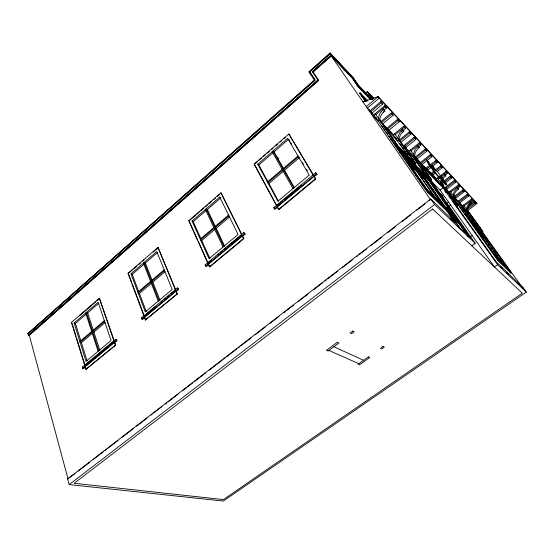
<?xml version="1.0" encoding="UTF-8"?>
<svg xmlns="http://www.w3.org/2000/svg" width="554" height="554" viewBox="0 0 554 554"><rect width="100%" height="100%" fill="white"/><g stroke="black" fill="none" stroke-linecap="round" stroke-linejoin="round"><path stroke-width="0.83" d="M467.555 210.264A7.396 6.212 -38.8 0 1 469.757 204.509L471.496 203.11L470.678 202.245L468.94 203.65A7.417 6.219 -38.9 0 0 466.731 209.419L482.825 231.496L482.527 232.77L481.724 231.96L482.028 230.686L463.594 205.056L463.927 205.396M468.712 218.636L469.058 218.989L469.875 218.373L469.016 217.5L468.698 218.823L469.563 219.696L469.875 218.373L453.927 196.227M456.281 206.296L456.614 204.932L457.542 205.873L457.209 207.238L452.687 201.247M426.102 174.33L430.901 180.701L431.268 179.247L413.734 154.815A8.559 6.738 -43.6 0 1 416.31 148.188L418.263 146.512L419.343 147.662L417.397 149.331A8.532 6.731 -43.6 0 0 414.828 155.944M429.828 179.621L430.195 178.159L410.369 150.044L410.805 150.494M399.185 139.83A8.871 6.863 -44.6 0 1 401.865 132.967L403.88 131.215L402.71 129.975L400.694 131.734A8.899 6.87 -44.7 0 0 398.007 138.611L415.909 163.679L415.528 165.196L414.364 164.026L414.752 162.509L394.586 133.736M432.155 167.176L432.764 166.837L434.842 169.212A15.934 1.018 51.9 0 0 435.763 169.988L435.409 170.41M330.087 52.955L330.316 53.288L309.568 71.771L314.97 80.011L27.797 333.785L314.312 80.039L308.924 71.805L330.087 52.955L352.489 76.854L357.856 85.025L371.457 99.401M27.956 333.653L315.108 80.15L309.714 71.909L330.239 53.627L352.199 77.29L357.794 85.309L371.083 99.353M28.697 335.066L317.878 80.157L312.304 71.764L331.174 54.978M29.14 335.364L318.675 80.268L313.093 71.868L331.327 55.656L331.091 55.317L312.304 71.764M357.856 85.025L352.489 76.854M370.591 99.311L357.572 85.565L352.199 77.29M370.384 99.485L357.358 85.745L351.97 77.539L331.327 55.656M99.381 298.191L114.013 341.195L84.762 365.557L71.431 322.414L99.381 298.191L114.38 341.312M155.162 306.923L144.019 316.202L128.022 273.364L158.001 247.382L175.826 290.158M211.704 259.833L207.785 263.095L188.755 220.727L220.991 192.785L241.662 234.259M276.301 205.562L276.612 205.769L254.106 164.081L288.869 133.95L313.162 174.704M79.603 315.78L95.849 301.701M97.144 300.58L99.748 298.322M132.932 269.569L128.022 273.364M134.241 268.441L136.845 266.176M138.798 264.487L140.751 262.79M142.71 261.1L144.012 259.971M153.133 252.063L158.347 247.548M195.534 215.326L189.087 220.907L188.755 220.727M196.822 214.211L199.398 211.974M200.693 210.859L203.914 208.069M205.202 206.947L207.778 204.717M209.073 203.595L211.649 201.365M213.581 199.689L215.513 198.013M217.452 196.338L219.384 194.662M255.062 163.749L257.638 161.519M258.926 160.404L261.495 158.174M263.427 156.498L265.359 154.822M267.291 153.153L269.216 151.477M271.792 149.248L273.08 148.133M275.657 145.903L277.582 144.234M280.158 142.004L281.446 140.889M284.022 138.659L285.303 137.544M74.118 323.03L98.134 302.255L111.049 340.488L86.043 361.367L74.118 323.03L75.413 323.453L80.919 341.084M130.986 273.835L156.754 251.551L172.19 289.451L145.3 311.902L130.986 273.835L132.226 274.368L138.825 291.861M219.751 197.065L238.054 234.467L209.066 258.67L192.044 221.032L219.751 197.065L220.887 197.771L207.328 209.488L206.171 208.81L223.844 246.329M257.755 164.192L287.637 138.348L309.229 175.05L277.873 201.227L257.755 164.192L258.843 164.981L268.108 182.01M75.413 323.453L86.348 314.007M98.799 350.717L86.369 312.428L87.657 312.878L98.757 303.287M132.226 274.368L143.985 264.21M159.012 300.455L144.13 262.471L145.356 263.025L157.336 252.679M192.044 221.032L193.214 221.676L206.559 210.153M258.843 164.981L273.226 152.551M293.849 187.889L272.99 151.02L274.057 151.838L288.682 139.199L289.977 141.402M357.794 85.309L357.358 85.745M365.405 101.52L359.622 93.183L360.065 92.802L367.718 100.8M360.855 94.249L367.004 100.253M365.474 101.202L361.873 95.503L367.108 100.967M365.515 93.176L367.323 91.632L374.005 98.328M372.281 99.062L367.745 92.151M79.859 341.486L104.353 320.662M137.877 292.152L164.178 269.784M200.229 239.127L228.553 215.042M267.423 181.989L298.01 155.979M369.269 95.274L373.119 98.751M104.623 321.459L80.108 342.282L81.417 342.684L87.117 360.938M164.496 270.574L138.175 292.948L139.421 293.447L146.256 311.583M228.934 215.825L200.583 239.917L201.76 240.54L209.89 258.483M81.417 342.684L92.573 333.21M92.615 331.659L93.91 332.081L105.274 322.435M139.421 293.447L151.471 283.226M151.595 281.536L152.835 282.062L165.071 271.675M201.76 240.54L215.409 228.954M215.035 227.632L216.192 228.283L229.439 217.043M283.447 169.496L284.514 170.293L299.499 157.571L298.461 156.74L267.845 182.758L268.925 183.519L283.662 171.013M366.249 106.652L378.119 96.618L475.997 202.314L476.946 203.616L467.264 210.887M362.939 101.867L378.119 96.618L379.192 98.12L367.295 108.168L374.656 115.731M380.806 101.666L369.906 110.842L370.557 111.79L371.879 113.148L382.772 104.007L380.806 101.666L382.772 104.007M370.557 111.79L381.471 102.608M383.326 112.268L384.85 110.987L384.192 110.052L386.554 108.072L384.614 105.766L373.791 114.837L427.231 192.023L446.974 211.157L455.035 222.694M375.827 114.616L385.279 106.7L384.614 105.766M84.769 366.7L85.524 366.9L83.474 368.611L82.712 368.403L82.331 367.157L115.772 339.304L116.513 339.54L116.936 340.779L114.803 342.552L114.062 342.317M144.116 317.31L144.843 317.574L142.634 319.409L141.914 319.146L141.457 317.906L177.418 287.942L178.118 288.246L178.623 289.479L176.331 291.39L175.625 291.085M242.638 236.239L243.836 238.684L209.779 266.945L208.678 264.487L206.303 266.46L205.624 266.128L205.077 264.902L243.857 232.59L244.508 232.964L245.11 234.183L242.638 236.239L241.987 235.866M314.305 176.636L315.725 179.039L278.884 209.613L277.575 207.189L275.006 209.322L274.382 208.906L273.731 207.702L315.683 172.751L316.985 174.406L314.305 176.636L313.709 176.179M379.448 119.816L378.05 120.987L371.575 114.359M161.055 302.013L162.364 300.919M164.33 299.285L165.646 298.191M167.613 296.556L168.922 295.462M170.888 293.828L172.855 292.187M174.164 291.099L175.473 290.005L158.001 247.382M217.57 254.944L218.878 253.857M220.831 252.222L222.14 251.135M224.093 249.508L226.053 247.88M227.362 246.793L229.314 245.159M230.623 244.072L241.71 234.841L220.991 192.785M277.263 205.222L279.23 203.588M280.539 202.494L282.505 200.86M283.814 199.765L301.508 185.036M82.712 368.403L116.195 340.544L116.936 340.779M141.914 319.146L177.924 289.174L178.623 289.479M205.624 266.128L244.459 233.802L245.11 234.183M274.382 208.906L316.396 173.942L316.985 174.406M382.509 124.061L393.188 115.204L392.53 114.276L391.29 112.947L380.598 121.838L379.497 120.703M381.249 122.766L391.955 113.875L391.29 112.947M85.918 369.296L115.647 345.045L85.918 369.296L85.15 366.796L114.436 342.434L115.28 344.927M145.404 319.921L177.342 293.855L145.404 319.921L144.476 317.442L175.978 291.238L176.989 293.71M243.511 238.497L242.313 236.052L208.339 264.313L209.44 266.772L243.511 238.497L243.836 238.684M315.427 178.81L314.007 176.407L277.263 206.981L278.572 209.405L315.427 178.81L315.725 179.039M397.405 119.512L386.831 128.237L387.475 129.165L388.7 130.425L399.261 121.728L397.405 119.512L399.261 121.728M387.475 129.165L398.063 120.433M382.412 123.701L393.243 134.83L403.693 126.27L405.507 128.438L403.229 130.301L402.059 129.061L402.71 129.975M395.224 134.65L404.344 127.185L403.693 126.27M391.436 139.227L390.826 139.483L391.81 140.481M390.958 139.615L392.391 138.438L392.904 138.964L392.426 139.352M398.783 139.726L397.433 140.827L384.774 127.863M399.42 139.982L409.108 132.094L410.895 134.22L400.57 142.607M394.746 143.992L395.708 143.209L396.983 144.504L396.574 146.083L395.3 144.795L395.708 143.209L375.176 113.674M399.413 141.422L409.759 133.002L410.895 134.22M414.053 137.406L403.818 145.688L404.448 146.595L405.576 147.752L415.805 139.497L414.053 137.406L415.805 139.497M398.832 148.271L399.926 149.379L400.404 148.998L406.304 157.378L408.997 160.078L408.52 160.459M404.448 146.595L414.697 138.306M401.255 150.723L402.883 152.364L403.354 151.983L408.997 160.078M402.599 154.524L403.083 154.137L397.405 145.972L396.927 146.353L401.657 153.16M402.848 154.774L403.333 154.386L406.061 157.128L405.583 157.516M401.913 154.801L399.981 152.025L402.883 154.926L403.36 154.538L409.136 162.848L408.651 163.236M401.041 142.835L409.067 151.09L419.198 142.939L420.915 144.996L418.706 146.768L417.626 145.619L418.263 146.512M410.999 150.937L419.842 143.832L420.915 144.996M405.826 157.758L406.304 157.378M404.766 156.817L405.86 157.918L406.338 157.53L412.342 166.048L415.015 168.714L413.332 170.05M413.623 156.602L412.855 155.812L412.418 156.159L426.622 176.359M407.73 156.56L410.112 158.97L411.497 157.862L411.961 158.34L411.504 158.707M404.018 147.565L413.187 156.948L414.496 155.903M406.11 158.16L408.797 160.861L409.274 160.48L415.015 168.714M411.733 158.943L412.197 158.576L412.661 159.053M415.043 157.225L425.056 149.234L426.102 150.363L426.739 151.242L416.74 159.213M409.448 158.984L411.615 161.172L412.079 160.798L396.242 144.795M408.9 163.485L409.385 163.098L412.1 165.805M415.673 158.119L425.694 150.12L426.739 151.242M411.414 163.368L411.885 162.987L409.24 160.321M413.242 163.499L413.706 163.125M414.288 163.714L414.752 163.347M411.857 166.435L412.342 166.048M414.503 166.463L414.974 166.089L417.668 168.797M423.63 177.315L420.957 174.648L415.015 166.248L414.544 166.622L412.453 164.524M430.229 154.795L420.327 162.654L420.95 163.534L421.989 164.6L431.878 156.768L430.229 154.795L431.878 156.768M420.95 163.534L430.86 155.674M414.773 169.337L415.258 168.956L417.889 171.588L417.411 171.962M411.857 168.721L413.609 170.459L415.299 169.122L434.156 196.185L425.59 187.827L425.084 188.222M415.535 169.365L415.057 169.746L406.054 160.778L408.007 163.596M416.4 168.478L417.474 169.559L417.945 169.185L415.251 166.484M417.647 172.204L418.125 171.823L420.721 174.413L420.244 174.787M435.167 170.203A15.928 1.032 51.9 0 0 435.34 170.32C437.625 170.369 439.204 174.586 440.991 176.255A21.835 1.427 51.9 0 1 442.999 179.15A22.112 1.454 52 0 1 445.568 182.647L446.856 184.78L444.966 182.827A16.468 1.087 52.1 0 0 442.909 180.479C441.739 179.385 440.665 179.191 439.481 177.696A16.502 1.108 52.1 0 0 438.553 176.941A5.443 0.36 52 0 1 436.961 175.334L433.138 170.466A21.828 1.433 52 0 1 431.088 167.495A21.668 1.413 52 0 1 428.484 163.942L428.921 163.603L427.84 161.616A5.408 0.353 51.9 0 1 429.717 163.631A15.976 1.025 51.9 0 0 431.815 166.041L432.577 166.837M435.659 160.639L425.874 168.354L426.49 169.226L427.501 170.265L437.279 162.571L435.659 160.639L437.279 162.571M426.49 169.226L436.289 161.512M431.234 166.2A15.976 1.032 51.9 0 0 431.393 166.38L431.815 166.041M432.764 166.837L432.342 167.169L433.221 168.229M425.659 174.676L426.995 173.624L427.432 174.067M433.664 168.755L434.087 168.423M427.196 174.635L427.646 174.281L428.076 174.725M433.138 170.466L433.574 170.12A21.828 1.42 52 0 1 431.524 167.149A21.675 1.399 52 0 1 430.181 165.334L430.167 165.321A21.571 1.392 52 0 1 428.921 163.603M434.419 169.545L434.842 169.212M434.101 170.957L430.867 173.492L432.466 175.369L435.049 173.347M435.389 169.946L440.555 165.895L441.517 166.934L442.147 167.8L436.981 171.837M431.483 174.358L434.717 171.823M436.012 170.812L441.185 166.761L442.147 167.8M418.845 169.829L428.394 179.427L428.844 179.074L469.764 237.257M468.732 236.274L468.248 236.634L428.651 180.244L427.058 181.49L440.382 200.527M430.624 178.589L430.389 179.164L430.839 178.81L414.17 155.265M438.553 176.941L438.99 176.601A16.509 1.094 52.1 0 1 439.918 177.363L442.161 179.704M416.712 158.943L436.22 178.984L438.733 177.031M440.014 176.027L445.797 171.532L447.355 173.395L445.264 175.016L444.322 174.018L445.88 175.874L444.038 177.405A7.957 6.482 -41.4 0 0 442.646 179.323M440.569 176.581L440.991 176.255M438.062 178.894L446.413 172.384L447.355 173.395M440.236 178.478L440.665 178.146M396.29 144.137L410.576 158.603L444.343 206.94L425.991 189.53M441.566 180.078L442.002 179.738M427.231 192.023L427.743 191.622L447.466 210.783L446.974 211.157M441.732 180.036L442.473 180.812L442.909 180.479M441.351 183.035L450.153 176.214L451.683 178.049L442.217 185.375M440.208 184.607L441.448 183.644M441.282 184.42L450.776 177.065L451.683 178.049M442.473 180.812A16.461 1.101 52.1 0 1 444.537 183.159L444.966 182.827M445.146 182.972L445.568 182.64M430.458 180.375L440.035 190.029L442.937 187.792L497.637 264.722L526.3 292.103L223.373 501.045L69.181 484.598L67.65 478.919L430.783 199.004L456.482 223.671M444.744 187.751L454.141 180.507L455.651 182.308L446.261 189.537L442.134 185.057M67.65 478.919L74.908 473.684M78.329 471.045L89.291 462.597M93.404 459.425L103.681 451.51M105.052 450.45L106.423 449.398M107.795 448.338L118.071 440.416M122.185 437.251L133.147 428.803M136.568 426.164L147.53 417.716M150.958 415.078L152.329 414.018M153.7 412.965L161.92 406.629M165.348 403.984L166.719 402.931M168.091 401.879L178.367 393.956M182.474 390.785L192.757 382.869M194.807 381.284L205.776 372.835M209.197 370.197L222.216 360.162M223.587 359.11L224.959 358.05M226.33 356.998L236.606 349.075M237.978 348.023L239.349 346.963M240.72 345.911L250.997 337.988M255.103 334.817L265.38 326.902M269.493 323.73L279.084 316.341M283.883 312.643L285.255 311.59M286.626 310.531L293.475 305.254M298.274 301.556L307.865 294.167M313.342 289.943L322.934 282.547M324.99 280.961L326.361 279.909M327.733 278.849L337.324 271.46M342.123 267.762L352.399 259.847M356.513 256.675L357.884 255.623M359.248 254.563L366.79 248.753M370.896 245.588L372.267 244.529M373.638 243.476L381.18 237.666M388.029 232.389L395.563 226.579M402.419 221.302L410.639 214.966M416.802 210.215L425.029 203.879M429.135 200.707L430.506 199.655L331.25 55.996L313.093 71.868M445.354 188.595L454.758 181.352L455.651 182.308M440.52 193.464C439.01 193.741 443.879 194.883 442.168 196.49L441.143 195.216C442.535 194.357 439.738 196.289 441.365 194.752M440.222 194.253L440.679 193.9C443.615 196.795 443.006 198.311 440.61 194.807C438.906 193.166 446.753 202.078 440.679 193.9M440.305 194.509L440.769 194.156M441.026 194.329L440.506 195.077L442.514 197.453M440.61 194.807L441.067 194.454M440.506 195.077L440.859 194.412M441.296 195.659C442.528 194.911 440.326 196.081 441.988 196.511M442.286 196.808L442.743 196.455M457.493 188.222L455.7 189.697A7.701 6.364 -40.3 0 0 453.394 195.68L454.28 196.594A7.68 6.35 -40.2 0 1 456.579 190.618L458.366 189.156L456.884 187.384L457.756 188.312L459.792 186.76L458.31 184.981L449.003 192.12L497.624 260.262L510.906 273.143L511.328 272.845L482.028 232.084M442.466 197.321L442.93 196.968M69.181 484.598L434.585 204.495L475.214 243.303L471.821 245.789M450.797 192.044L458.92 185.819L459.792 186.76M453.678 196.926L462.888 189.904L463.74 190.818L464.342 191.649L455.146 198.657M452.923 197.612L454.128 196.698M447.113 203.145L448.491 202.092M454.28 197.764L463.497 190.735L464.342 191.649M379.947 120.01A9.293 7.008 -45.7 0 1 382.766 112.843L384.85 110.987L383.576 109.63L381.484 111.486A9.321 7.015 -45.8 0 0 378.652 118.681L396.983 144.504L396.02 145.287L395.514 144.767M452.265 201.566L453.532 200.603L453.906 200.984L453.484 201.303M451.081 212.757L445.451 207.265L451.081 212.757L455.36 218.858M453.671 201.497L454.086 201.171L454.46 201.552L453.622 202.189M448.442 206.504L450.506 204.938M457.985 201.351L467.098 194.433L468.532 196.151L459.425 203.048L455.693 198.997M458.58 202.182L467.708 195.257L468.532 196.151M455.762 205.576L456.614 204.932M456.323 206.136L457.168 205.499M450.963 214.613L456.551 220.035L450.963 214.613L445.686 207.078M470.678 202.245L470.083 201.427L470.893 202.286L472.867 200.804L471.461 199.115L462.438 205.929L476.869 226.039M464.183 205.873L472.056 199.939L472.867 200.804M468.317 205.825L473.836 201.67L475.228 203.346L466.96 209.557M467.528 207.681L474.432 202.487L475.228 203.346M466.281 211.289L467.451 210.409M465.166 213.886L464.674 214.107L466.8 216.254M464.758 214.19L465.99 213.269L466.336 213.629M466.101 214.107L466.856 214.156M468.192 218.117L469.016 217.5M457.812 226.662L458.31 226.288L470.99 238.435L412.855 155.812M469.536 218.027L468.947 218.158L469.363 217.847L450.194 191.206L450.547 191.573M459.121 227.916L459.626 227.542L418.118 168.264L428.844 179.074M460.208 228.954L460.706 228.58M477.873 227.445L479.065 226.565L479.39 226.898L478.988 227.188L479.868 227.389M470.408 236.925L472.5 235.388M481.225 231.274L482.028 230.686L482.825 231.496M481.945 231.302L482.347 231.011M482.105 231.468L482.506 231.17L467.064 209.758M482.049 235.228L482.991 234.536L490.158 243.739M483.732 239.086L484.695 238.386L501.695 262.118L507.229 267.527M488.988 245.124L490.408 244.092L478.594 232.299M497.624 260.262L498.06 259.951L511.328 272.845M497.637 264.722L494.431 267.007L440.035 190.029M444.938 174.877L443.096 176.414A7.971 6.489 -41.5 0 0 441.697 178.333M522.637 287.886L523.059 287.595L526.3 292.103M429.627 164.06L426.414 159.4L428.851 163.361M435.832 170.078L432.494 165.791L434.336 168.915M82.331 367.157L83.093 367.364M84.381 365.453L85.143 365.661L76.584 337.995M113.639 341.077L114.013 341.195M71.431 322.414L71.805 322.539M141.457 317.906L142.177 318.169M175.126 289.853L175.473 290.005M328.813 350.426L358.812 363.701M333.833 346.749L363.597 360.287M205.077 264.902L205.756 265.234M207.999 264.147L208.678 264.487M207.452 262.921L208.124 263.261L198.256 241.302M432.328 166.103L432.764 165.805M426.642 159.358L426.248 159.718M273.731 207.702L274.355 208.117M276.952 206.774L277.575 207.189M313.003 174.981L313.301 175.209L288.869 133.95M450.388 218.692L452.251 220.478M500.788 266.959L502.028 268.15M506.37 272.305L508.233 274.085M516.91 282.401L518.773 284.181M523.059 287.595L496.28 261.89L455.25 204.225M451.185 216.06L459.335 223.941M434.391 196.421L442.57 204.405L442.078 204.779L423.436 178.09L415.652 170.341M495.788 256.35L501.536 261.966L484.528 238.22L483.192 239.196L482.001 238.019M308.924 71.805L310.517 73.37M318.675 80.268L28.988 335.495L28.884 335.122M317.878 80.157L28.545 335.205L28.143 333.709M421.054 177.827L422.252 179.018L423.907 177.716L406.546 160.39M371.097 97.095L372.925 98.917M369.248 94.409L373.389 98.55M369.047 94.582L373.188 98.723M409.136 162.848L406.262 159.974L405.77 160.369L403.838 157.585M478.337 231.939L480.283 233.885M482.292 235.886L473.074 224.578M486.232 239.82L479.231 230.755L488.164 241.752M367.544 92.324L373.548 98.328M403.083 154.137L400.189 151.228L399.704 151.616L397.807 148.881M412.128 163.229L414.738 165.854M472.818 224.218L474.785 226.191M476.807 228.227L469.612 218.962L479.667 229.127M480.789 232.223L476.973 228.4L471.655 221.032M482.742 234.19L475.664 225.083M484.75 236.212L477.638 227.078M400.466 151.63L403.36 154.538M406.338 157.53L403.61 154.788L409.385 163.098M406.588 157.779L409.274 160.48M412.405 163.624L415.015 166.248M475.207 226.718L484.272 237.867L477.229 228.754M481.204 232.742L482.991 234.536M483.15 234.702L484.999 236.558M420.161 171.726L428.651 180.244M414.517 163.949L413.817 163.243L414.752 162.509L415.909 163.679M428.54 178.097L415.098 164.538L459.73 228.276M429.724 179.295L429.295 178.859L430.195 178.159L431.268 179.247M456.136 205.949L456.697 206.51M404.191 153.687L405.798 155.3L406.262 154.926L419.295 173.43M407.086 156.602L408.665 158.195L409.129 157.821L414.974 166.089M468.372 217.126L479.078 227.971M402.37 151.145L403.561 152.35M471.461 220.963L472.631 222.147M393.16 139.22L393.672 139.74M435.991 180.285L439.003 183.367M447.085 191.636L453.809 198.526M459.751 204.599L467.105 212.127M421.525 165.909L442.937 187.792M417.73 160.812L441.573 185.258M368.666 109.131L372.281 112.857M384.337 125.259L386.145 127.115M389.164 130.218L392.177 133.32M404.233 145.716L406.643 148.202M418.097 159.981L420.514 162.46M424.129 166.179L427.141 169.282M429.551 171.761L435.582 177.959M445.831 188.505L447.639 190.361M457.285 200.285L458.49 201.524M459.695 202.764L461.51 204.627M449.896 193.034L445.658 188.685L446.261 189.537M458.837 202.224L463.269 206.774M365.979 101.195L362.157 96.32L365.882 100.198M362.039 95.482L366.79 100.44M359.622 93.183L360.799 94.409M361.644 95.69L366.886 101.153M371.886 99.381L358.085 84.769L352.51 76.791M401.234 131.187L402.405 132.42M469.404 203.207L470.221 204.066M370.882 99.526L357.586 85.496L351.97 77.539M330.101 53.482L352.282 77.034M330.953 55.171L351.991 77.47M331.112 55.85L351.762 77.719M384.192 110.052L382.911 108.688L383.576 109.63M385.279 106.7L386.554 108.072M391.955 113.875L393.188 115.204M404.344 127.185L405.507 128.438M379.192 98.12L476.946 203.616M440.61 193.713L442.632 196.137M440.97 194.724L442.971 197.099M440.451 194.371L440.797 194.793M473.836 201.67L474.432 202.487M471.461 199.115L472.056 199.939M467.098 194.433L467.708 195.257M462.888 189.904L463.497 190.735M458.31 184.981L458.92 185.819M470.893 202.286L471.496 203.11M454.141 180.507L454.758 181.352M450.153 176.214L450.776 177.065M445.797 171.532L446.413 172.384M457.756 188.312L458.366 189.156M433.574 170.12L437.397 174.995A5.443 0.36 52 0 0 438.99 176.601M440.555 165.895L441.185 166.761M445.264 175.016L445.88 175.874M425.056 149.234L425.694 150.12M419.198 142.939L419.842 143.832M472.714 218.394L474.196 220.457M476.018 223.054L477.008 224.432M477.666 225.284L479.155 227.355M479.979 228.56L480.962 229.931M482.167 231.627L522.491 287.748M479.66 228.754L480.664 230.152M478.275 227.154L508.821 269.736L497.416 258.628L467.043 216.178M463.712 207.397L465.499 209.89M467.611 212.833L475.664 224.051M483.282 234.647L485.29 237.444M488.808 242.34L489.812 243.746M494.833 250.74L495.837 252.139M500.359 258.441L501.363 259.84M505.885 266.142L506.889 267.54M508.897 270.338L510.906 273.143M409.108 132.094L409.759 133.002M473.843 223.241L478.975 230.409M473.67 223.068L478.808 230.242M418.706 146.768L419.343 147.662M490.969 247.88L491.952 249.258M494.916 253.393L496.391 255.463M499.355 259.597L500.837 261.668M453.38 196.324L454.848 198.374M462.188 208.636L463.165 210.008M466.606 214.814L468.116 216.926M465.083 213.796L498.06 259.951M450.381 193.72L465.63 215.077M441.275 183.194L457.542 205.873M437.445 178.028L456.988 205.305M403.229 130.301L403.88 131.215M441.026 183.803L443.706 187.494M447.189 192.397L448.186 193.796M449.993 196.407L450.991 197.806M444.239 188.755L445.741 190.86M449.744 196.49L451.247 198.595M454.938 204.045L457.209 207.238M437.674 180.673L438.671 182.072M436.22 178.984L439.71 183.9M445.035 191.386L445.998 192.744M431.857 174.503L432.466 175.369M426.885 169.392L427.501 170.265M421.365 163.721L421.989 164.6M421.04 166.394L423.027 169.219M426.504 174.157L428.498 176.975M430.486 179.801L440.922 194.62M442.411 196.732L475.214 243.303M427.64 176.068L429.461 178.651M430.368 179.946L430.901 180.701M411.082 153.52L412.91 156.117M417.162 162.156L418.595 164.199M420.514 166.92L422.425 169.642M424.343 172.37L425.299 173.727M367.323 91.632L372.62 99.208M409.067 151.09L412.73 156.297M413.187 156.948L425.174 173.998M431.552 183.381L440.472 196.068M441.462 197.48L443.442 200.299M444.433 201.704L448.892 208.048M450.381 210.167L453.851 215.097M454.841 216.503L457.812 220.734M458.802 222.147L463.262 228.49M464.252 229.896L467.223 234.127M428.394 179.427L468.829 236.98M404.946 146.852L405.576 147.752M428.491 163.949L427.411 161.955A5.408 0.36 51.9 0 1 427.944 162.454M398.478 139.102L415.445 163.215M407.308 152.62L408.291 154.026M441.365 201.933L444.329 206.164M448.872 213.262L454.322 221.06M395.411 137.44L396.865 139.532M399.593 143.431L403.977 149.698M404.946 151.097L407.869 155.272M393.243 134.83L410.112 158.97M411.615 161.172L416.206 167.744M417.474 169.559L422.681 177.01M388.056 129.498L388.7 130.425M403.596 152.225L435.472 197.986M402.883 152.364L407.107 158.437M408.797 160.861L414.053 168.409M379.435 119.477L396.477 143.985L395.992 144.379L396.221 143.728L379.171 119.214M399.926 149.379L404.642 156.159M405.86 157.918L411.615 166.193M397.654 146.221L403.333 154.386M361.076 94.055L365.889 100.98M360.065 92.802L365.855 101.14M361.817 95.634L365.661 101.167M414.337 171.394L416.262 174.164M419.156 178.333L420.119 179.718M423.007 183.886L424.932 186.656M364.636 99.893L365.488 101.119M402.883 154.926L407.211 161.159M413.609 170.459L427.106 189.897M395.916 145.079L427.404 190.438M391.304 139.096L427.743 191.622M394.96 144.781L396.858 147.516M408.984 165.002L411.913 169.226M413.859 172.038L416.788 176.262M417.764 177.668L420.694 181.892M421.67 183.298L424.593 187.522M376.034 117.538L376.983 118.902M381.734 125.758L384.601 129.892M385.556 131.27L387.939 134.712M388.894 136.09L390.805 138.846M371.228 112.206L371.879 113.148M430.783 199.004L434.585 204.495M445.908 184.08L446.323 185.071A5.332 0.346 52 0 1 444.537 183.159M315.683 172.751L316.396 173.942M290.843 142.863L291.709 144.331M302.519 162.689L303.377 164.157M306.39 169.275L307.255 170.736M277.623 157.066L278.454 158.541M274.057 151.838L283.662 168.79M284.514 170.293L294.499 187.924M272.159 151.734L292.983 188.616M268.925 183.519L278.558 201.227M254.826 165.064L276.924 205.977M243.857 232.59L244.459 233.802M207.328 209.488L215.471 226.752M216.192 228.283L224.633 246.177M205.402 209.474L223.033 247.001M193.214 221.676L201.047 238.968M189.44 221.697L197.549 239.73M177.418 287.942L177.924 289.174M176.331 291.39L177.342 293.855M145.356 263.025L152.212 280.483M152.835 282.062L159.94 300.164M143.417 263.088L158.264 301.078M128.978 275.137L131.693 282.408M132.302 284.022L143.777 314.72M145.072 318.197L145.764 320.053M115.772 339.304L116.195 340.544M114.803 342.552L115.647 345.045M87.657 312.878L93.391 330.482M93.91 332.081L99.845 350.315M85.704 313.01L98.106 351.298M72.055 323.349L73.315 327.421M73.814 329.048L76.078 336.368M85.912 368.147L86.299 369.4M29.327 335.419L68.052 478.961M442.307 180.015A7.957 6.482 -41.4 0 0 441.656 183.582L440.707 182.605A7.971 6.489 -41.5 0 1 441.358 179.025M428.332 162.869A5.408 0.36 51.9 0 1 428.782 163.382M434.703 169.815A15.928 1.032 51.9 0 1 434.613 169.732M430.901 165.833A15.976 1.032 51.9 0 1 430.735 165.639M430.562 165.445A15.976 1.032 51.9 0 1 430.209 165.044M429.662 164.413A15.976 1.032 51.9 0 1 429.475 164.192M441.801 178.34A21.938 1.447 51.9 0 1 441.96 178.575M443.027 180.085A22.112 1.468 52 0 1 443.248 180.382M443.47 180.68A22.112 1.468 52 0 1 443.685 180.971M444.537 182.127A22.112 1.468 52 0 1 444.737 182.411M440.749 176.844A21.828 1.44 51.9 0 1 440.936 177.1M409.517 160.722L409.039 161.103L411.691 163.762L412.162 163.382L409.517 160.722M442.099 195.735L441.683 196.213L442.099 195.735M432.626 209.017L74.118 483.275L223.442 499.583L522.325 293.184L432.626 209.017M337.31 342.31L326.389 350.308L328.003 351.014L338.889 343.051L337.31 342.31M352.669 331.057L350.086 332.947L351.638 333.723L354.207 331.839L352.669 331.057M368.41 356.859L358.036 364.255L359.442 364.871L369.788 357.503L368.41 356.859M382.987 346.465L380.543 348.21L381.893 348.882L384.337 347.143L382.987 346.465"/></g></svg>
